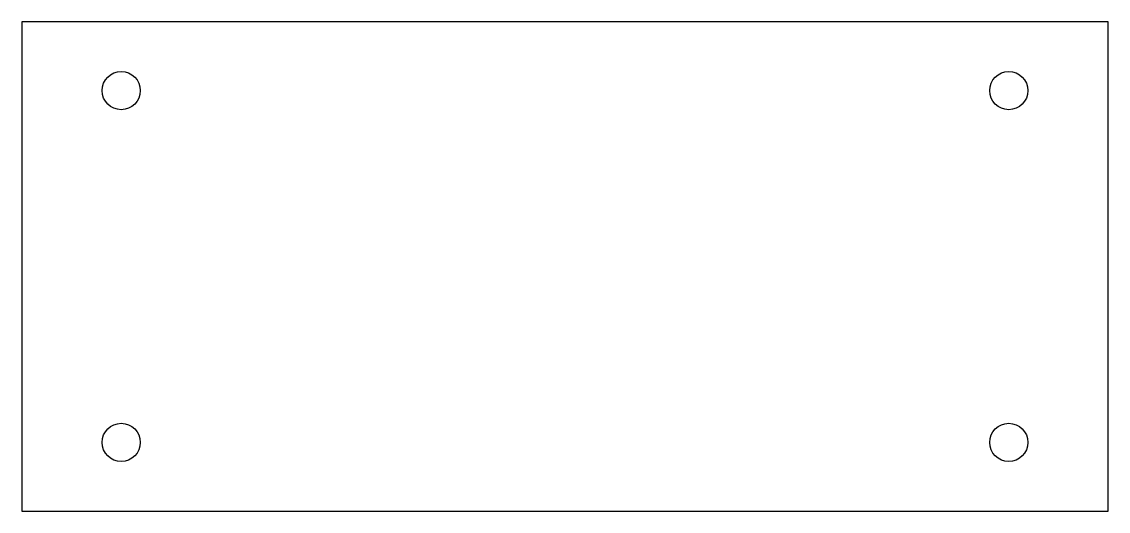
# Model space of a CAD drawing. Header units: millimetres. Extents: x -35.5 to 35.5, y -16 to 16.
import ezdxf

# ---------------------------------------------------------------- set-up
doc = ezdxf.new("R2010")
doc.units = ezdxf.units.MM
doc.layers.get('0').update_dxf_attribs({"linetype": 'CONTINUOUS'})

msp = doc.modelspace()

# ---------------------------------------------------------------- linework, layer by layer
msp.add_lwpolyline([(-35.5, -16), (35.5, -16), (35.5, 16), (-35.5, 16)], close=True)
for centre in [(-29, 11.5), (29, 11.5), (-29, -11.5), (29, -11.5)]:
    msp.add_circle(centre, 1.25)

doc.saveas('drawing.dxf')
